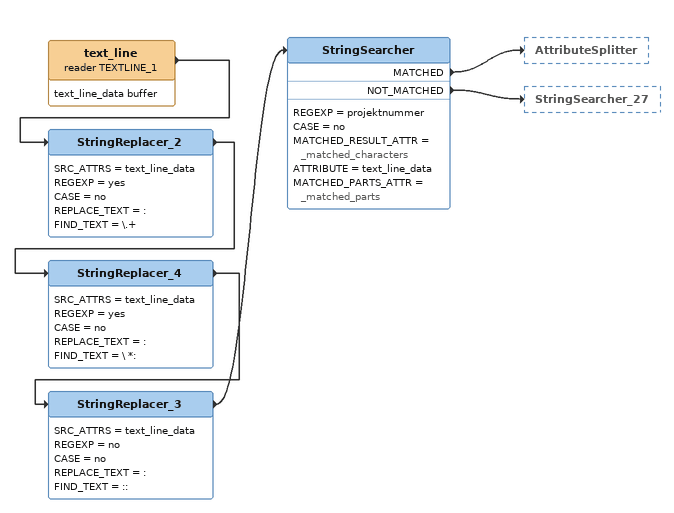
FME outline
text_line (reader TEXTLINE_1)
    attributes: text_line_data buffer
    -> StringReplacer_2
StringReplacer_2
    SRC_ATTRS = text_line_data
    REGEXP = yes
    CASE = no
    REPLACE_TEXT = :
    FIND_TEXT = \.+
    -> StringReplacer_4
StringReplacer_4
    SRC_ATTRS = text_line_data
    REGEXP = yes
    CASE = no
    REPLACE_TEXT = :
    FIND_TEXT = \ *:
    -> StringReplacer_3
StringReplacer_3
    SRC_ATTRS = text_line_data
    REGEXP = no
    CASE = no
    REPLACE_TEXT = :
    FIND_TEXT = ::
    -> StringSearcher
StringSearcher
    REGEXP = projektnummer
    CASE = no
    MATCHED_RESULT_ATTR = _matched_characters
    ATTRIBUTE = text_line_data
    MATCHED_PARTS_ATTR = _matched_parts
    MATCHED -> AttributeSplitter
    NOT_MATCHED -> StringSearcher_27
